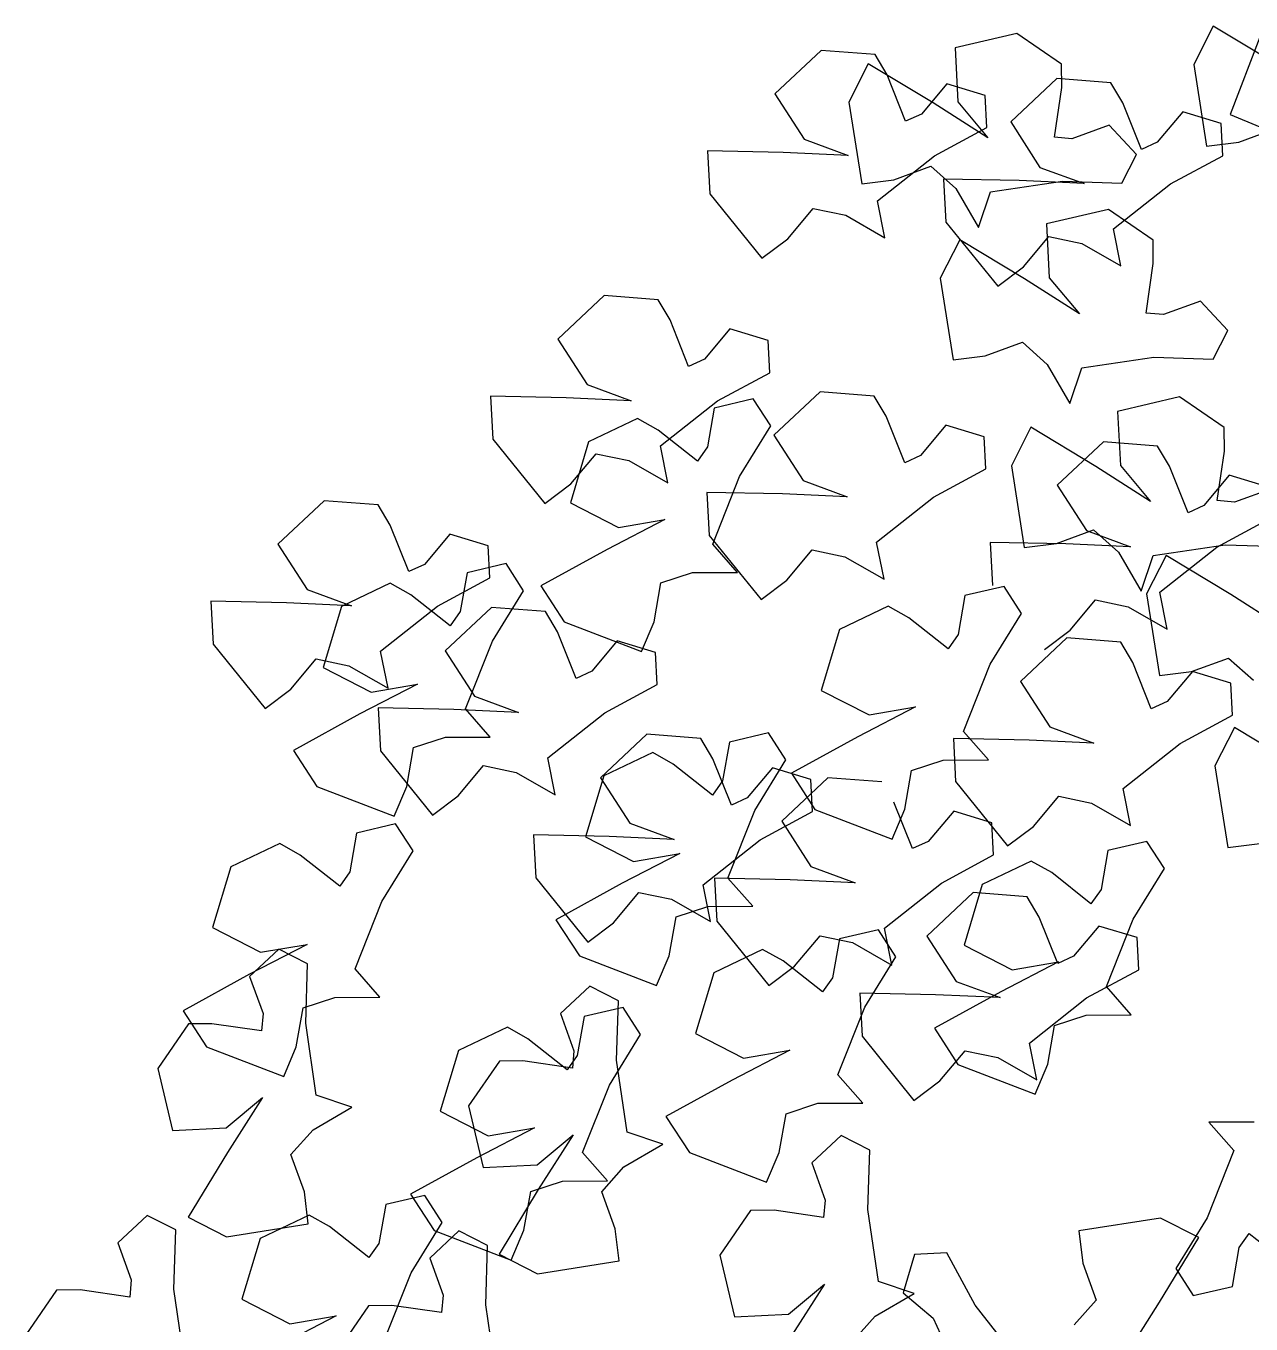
# Model space of a CAD drawing. Header units: millimetres. Extents: x 441061 to 442903, y 4515148 to 4515613.
# Drawn here: x 442384.483 to 442384.6645, y 4515545.6338 to 4515545.8262 of the extents above; entities that cross this region are included whole.
import ezdxf

# ---------------------------------------------------------------- set-up
doc = ezdxf.new("R2010")
doc.units = ezdxf.units.MM
doc.linetypes.add('CONTINUA', pattern=[0])
doc.layers.add('01_piscinas', color=254, linetype='Continuous')

# ---------------------------------------------------------------- blocks, each defined once
blk = doc.blocks.new('A$C21391103')
at = {"layer": '01_piscinas'}
for p, q in [((130.9466, 81.5436), (130.8734, 81.5264)), ((130.9996, 81.5072), (130.9466, 81.5436)), ((131.1795, 81.5523), (131.1563, 81.5068)), ((131.2563, 81.5058), (131.1795, 81.5523)), ((131.2346, 81.539), (131.1995, 81.4475)), ((130.7144, 81.5234), (130.6596, 81.4719)), ((130.7785, 81.5184), (130.7144, 81.5234)), ((130.8734, 81.5264), (130.8765, 81.4625)), ((130.7705, 81.5075), (130.7473, 81.462)), ((130.8473, 81.461), (130.7705, 81.5075)), ((130.7927, 81.4945), (130.7785, 81.5184)), ((130.9999, 81.4794), (130.9996, 81.5072)), ((131.1563, 81.5068), (131.1716, 81.41)), ((130.8146, 81.4393), (130.7927, 81.4945)), ((130.8635, 81.4838), (130.8334, 81.4479)), ((130.909, 81.47), (130.8635, 81.4838)), ((130.9941, 81.4901), (130.9393, 81.4385)), ((130.9913, 81.4206), (130.9999, 81.4794)), ((131.0582, 81.485), (130.9941, 81.4901)), ((131.0724, 81.4611), (131.0582, 81.485)), ((130.6596, 81.4719), (130.6943, 81.4181)), ((130.7473, 81.462), (130.7627, 81.3652)), ((130.9122, 81.4196), (130.8473, 81.461)), ((130.8765, 81.4625), (130.9122, 81.4196)), ((130.911, 81.4319), (130.909, 81.47)), ((131.0943, 81.4059), (131.0724, 81.4611)), ((130.8334, 81.4479), (130.8146, 81.4393)), ((131.1432, 81.4504), (131.1131, 81.4145)), ((131.1887, 81.4366), (131.1432, 81.4504)), ((131.1995, 81.4475), (131.2347, 81.4326)), ((130.8489, 81.3985), (130.911, 81.4319)), ((130.9393, 81.4385), (130.974, 81.3847)), ((131.0559, 81.4347), (131.0119, 81.4187)), ((131.0884, 81.4001), (131.0559, 81.4347)), ((131.1907, 81.3985), (131.1887, 81.4366)), ((131.2097, 81.4147), (131.2537, 81.4307)), ((130.6943, 81.4181), (130.7466, 81.3988)), ((131.0119, 81.4187), (130.9913, 81.4206)), ((131.1131, 81.4145), (131.0943, 81.4059)), ((131.1716, 81.41), (131.2097, 81.4147)), ((130.58, 81.4042), (130.5827, 81.3531)), ((130.6697, 81.4023), (130.58, 81.4042)), ((130.7466, 81.3988), (130.6697, 81.4023)), ((131.071, 81.366), (131.0884, 81.4001)), ((130.7813, 81.345), (130.8489, 81.3985)), ((130.8007, 81.3699), (130.8447, 81.3859)), ((130.8447, 81.3859), (130.8742, 81.3595)), ((130.974, 81.3847), (131.0263, 81.3654)), ((131.1286, 81.3651), (131.1907, 81.3985)), ((130.7627, 81.3652), (130.8007, 81.3699)), ((130.8597, 81.3708), (130.8624, 81.3197)), ((130.9494, 81.3689), (130.8597, 81.3708)), ((130.9153, 81.3557), (131.0006, 81.3682)), ((131.0263, 81.3654), (130.9494, 81.3689)), ((131.0006, 81.3682), (131.071, 81.366)), ((130.5827, 81.3531), (130.6443, 81.277)), ((130.8742, 81.3595), (130.901, 81.3134)), ((130.901, 81.3134), (130.9153, 81.3557)), ((131.061, 81.3117), (131.1286, 81.3651)), ((130.7901, 81.3012), (130.7813, 81.345)), ((130.675, 81.3), (130.7051, 81.3359)), ((130.7051, 81.3359), (130.7438, 81.3278)), ((130.7438, 81.3278), (130.7901, 81.3012)), ((131.0551, 81.3349), (130.9818, 81.3177)), ((131.1081, 81.2985), (131.0551, 81.3349)), ((130.8624, 81.3197), (130.924, 81.2436)), ((130.9818, 81.3177), (130.985, 81.2538)), ((131.0697, 81.2679), (131.061, 81.3117)), ((130.6443, 81.277), (130.675, 81.3)), ((130.879, 81.2988), (130.8558, 81.2533)), ((130.9558, 81.2523), (130.879, 81.2988)), ((130.9546, 81.2666), (130.9847, 81.3025)), ((130.9847, 81.3025), (131.0235, 81.2944)), ((131.0235, 81.2944), (131.0697, 81.2679)), ((131.1084, 81.2707), (131.1081, 81.2985)), ((130.924, 81.2436), (130.9546, 81.2666)), ((131.0998, 81.2119), (131.1084, 81.2707)), ((130.8558, 81.2533), (130.8711, 81.1565)), ((131.0207, 81.2109), (130.9558, 81.2523)), ((130.985, 81.2538), (131.0207, 81.2109)), ((130.4571, 81.2327), (130.4023, 81.1811)), ((130.5212, 81.2276), (130.4571, 81.2327)), ((130.5354, 81.2037), (130.5212, 81.2276)), ((131.1644, 81.226), (131.1204, 81.21)), ((131.1969, 81.1913), (131.1644, 81.226)), ((130.5574, 81.1485), (130.5354, 81.2037)), ((131.1204, 81.21), (131.0998, 81.2119)), ((130.6062, 81.193), (130.5761, 81.1571)), ((130.6517, 81.1792), (130.6062, 81.193)), ((131.1795, 81.1573), (131.1969, 81.1913)), ((130.4023, 81.1811), (130.437, 81.1273)), ((130.6537, 81.1411), (130.6517, 81.1792)), ((130.9092, 81.1612), (130.9532, 81.1772)), ((130.9532, 81.1772), (130.9827, 81.1508)), ((130.5761, 81.1571), (130.5574, 81.1485)), ((130.8711, 81.1565), (130.9092, 81.1612)), ((131.0238, 81.147), (131.1091, 81.1594)), ((131.1091, 81.1594), (131.1795, 81.1573)), ((130.5916, 81.1077), (130.6537, 81.1411)), ((130.9827, 81.1508), (131.0095, 81.1047)), ((131.0095, 81.1047), (131.0238, 81.147)), ((130.437, 81.1273), (130.4893, 81.108)), ((130.3227, 81.1134), (130.3254, 81.0623)), ((130.4124, 81.1115), (130.3227, 81.1134)), ((130.4893, 81.108), (130.4124, 81.1115)), ((130.524, 81.0543), (130.5916, 81.1077)), ((130.6341, 81.11), (130.5879, 81.0992)), ((130.655, 81.078), (130.6341, 81.11)), ((130.7134, 81.1185), (130.6586, 81.067)), ((130.7775, 81.1135), (130.7134, 81.1185)), ((130.7917, 81.0896), (130.7775, 81.1135)), ((131.1394, 81.1125), (131.0661, 81.0952)), ((131.1924, 81.0761), (131.1394, 81.1125)), ((130.5879, 81.0992), (130.5797, 81.0531)), ((131.0661, 81.0952), (131.0693, 81.0313)), ((130.4969, 81.0867), (130.4389, 81.059)), ((130.5212, 81.073), (130.4969, 81.0867)), ((130.6179, 81.018), (130.655, 81.078)), ((130.8137, 81.0344), (130.7917, 81.0896)), ((130.8625, 81.0789), (130.8324, 81.043)), ((130.908, 81.0651), (130.8625, 81.0789)), ((130.9633, 81.0764), (130.9401, 81.0308)), ((131.0401, 81.0299), (130.9633, 81.0764)), ((131.1926, 81.0482), (131.1924, 81.0761)), ((130.3254, 81.0623), (130.387, 80.9862)), ((130.5678, 81.0362), (130.5212, 81.073)), ((130.6586, 81.067), (130.6933, 81.0132)), ((130.91, 81.027), (130.908, 81.0651)), ((130.4389, 81.059), (130.4173, 80.9869)), ((130.4177, 81.0092), (130.4478, 81.0451)), ((130.4478, 81.0451), (130.4865, 81.037)), ((130.5328, 81.0104), (130.524, 81.0543)), ((130.5797, 81.0531), (130.5678, 81.0362)), ((131.0493, 81.0593), (130.9945, 81.0077)), ((131.1134, 81.0542), (131.0493, 81.0593)), ((131.1276, 81.0303), (131.1134, 81.0542)), ((131.1841, 80.9895), (131.1926, 81.0482)), ((130.4865, 81.037), (130.5328, 81.0104)), ((130.8324, 81.043), (130.8137, 81.0344)), ((130.9401, 81.0308), (130.9554, 80.934)), ((131.105, 80.9884), (131.0401, 81.0299)), ((131.0693, 81.0313), (131.105, 80.9884)), ((131.1496, 80.9751), (131.1276, 81.0303)), ((130.5861, 80.938), (130.6179, 81.018)), ((130.8479, 80.9936), (130.91, 81.027)), ((131.1984, 81.0196), (131.1683, 80.9837)), ((131.2439, 81.0058), (131.1984, 81.0196)), ((130.387, 80.9862), (130.4177, 81.0092)), ((130.579, 80.9993), (130.5817, 80.9482)), ((130.6687, 80.9974), (130.579, 80.9993)), ((130.6933, 81.0132), (130.7456, 80.9939)), ((130.9945, 81.0077), (131.0292, 80.9539)), ((131.2487, 81.0036), (131.2047, 80.9876)), ((130.1254, 80.9894), (130.0705, 80.9378)), ((130.1894, 80.9844), (130.1254, 80.9894)), ((130.2036, 80.9604), (130.1894, 80.9844)), ((130.4173, 80.9869), (130.4742, 80.9577)), ((130.7456, 80.9939), (130.6687, 80.9974)), ((130.7803, 80.9401), (130.8479, 80.9936)), ((131.1683, 80.9837), (131.1496, 80.9751)), ((131.2047, 80.9876), (131.1841, 80.9895)), ((130.2256, 80.9053), (130.2036, 80.9604)), ((130.5291, 80.9672), (130.4608, 80.9317)), ((130.4742, 80.9577), (130.5291, 80.9672)), ((130.9935, 80.9387), (131.0375, 80.9547)), ((131.0292, 80.9539), (131.0815, 80.9346)), ((131.0375, 80.9547), (131.067, 80.9283)), ((131.1838, 80.9343), (131.2459, 80.9677)), ((130.0705, 80.9378), (130.1052, 80.8841)), ((130.2744, 80.9497), (130.2443, 80.9139)), ((130.3199, 80.936), (130.2744, 80.9497)), ((130.5817, 80.9482), (130.6433, 80.8721)), ((130.6155, 80.9044), (130.5861, 80.938)), ((130.7891, 80.8963), (130.7803, 80.9401)), ((130.9149, 80.94), (130.9176, 80.8889)), ((131.0046, 80.9381), (130.9149, 80.94)), ((130.9554, 80.934), (130.9935, 80.9387)), ((131.0815, 80.9346), (131.0046, 80.9381)), ((130.3219, 80.8978), (130.3199, 80.936)), ((130.4608, 80.9317), (130.3822, 80.8885)), ((130.674, 80.8951), (130.7041, 80.931)), ((130.7041, 80.931), (130.7428, 80.9229)), ((130.7428, 80.9229), (130.7891, 80.8963)), ((131.067, 80.9283), (131.0938, 80.8822)), ((131.0938, 80.8822), (131.1081, 80.9245)), ((131.1235, 80.9245), (131.1003, 80.8789)), ((131.1081, 80.9245), (131.1934, 80.937)), ((131.1162, 80.8809), (131.1838, 80.9343)), ((131.2003, 80.878), (131.1235, 80.9245)), ((131.1934, 80.937), (131.2638, 80.9349)), ((130.2443, 80.9139), (130.2256, 80.9053)), ((130.341, 80.9148), (130.2947, 80.904)), ((130.3618, 80.8827), (130.341, 80.9148)), ((130.2037, 80.8915), (130.1457, 80.8638)), ((130.228, 80.8778), (130.2037, 80.8915)), ((130.2598, 80.8644), (130.3219, 80.8978)), ((130.2947, 80.904), (130.2865, 80.8579)), ((130.5165, 80.8458), (130.5246, 80.8919)), ((130.5246, 80.8919), (130.5622, 80.9042)), ((130.5622, 80.9042), (130.6155, 80.9044)), ((130.6433, 80.8721), (130.674, 80.8951)), ((130.1052, 80.8841), (130.1576, 80.8648)), ((130.2746, 80.841), (130.228, 80.8778)), ((130.3247, 80.8228), (130.3618, 80.8827)), ((130.3822, 80.8885), (130.41, 80.8456)), ((130.8851, 80.8768), (130.877, 80.8307)), ((130.9314, 80.8876), (130.8851, 80.8768)), ((130.9522, 80.8555), (130.9314, 80.8876)), ((131.1003, 80.8789), (131.1156, 80.7821)), ((131.125, 80.837), (131.1162, 80.8809)), ((131.2652, 80.8365), (131.2003, 80.878)), ((129.9909, 80.8701), (129.9936, 80.8191)), ((130.0807, 80.8682), (129.9909, 80.8701)), ((130.1576, 80.8648), (130.0807, 80.8682)), ((130.1457, 80.8638), (130.1241, 80.7917)), ((130.1922, 80.811), (130.2598, 80.8644)), ((130.3237, 80.8629), (130.2689, 80.8113)), ((130.3878, 80.8579), (130.3237, 80.8629)), ((130.7942, 80.8643), (130.7362, 80.8366)), ((130.8184, 80.8506), (130.7942, 80.8643)), ((131.0099, 80.8358), (131.04, 80.8717)), ((131.04, 80.8717), (131.0787, 80.8636)), ((131.0787, 80.8636), (131.125, 80.837)), ((130.2865, 80.8579), (130.2746, 80.841)), ((130.4019, 80.8339), (130.3878, 80.8579)), ((130.41, 80.8456), (130.5015, 80.8105)), ((130.5015, 80.8105), (130.5165, 80.8458)), ((130.865, 80.8138), (130.8184, 80.8506)), ((130.9151, 80.7956), (130.9522, 80.8555)), ((130.4239, 80.7787), (130.4019, 80.8339)), ((130.7362, 80.8366), (130.7145, 80.7645)), ((130.877, 80.8307), (130.865, 80.8138)), ((130.9792, 80.8128), (131.0099, 80.8358)), ((129.9936, 80.8191), (130.0553, 80.7429)), ((130.2929, 80.7427), (130.3247, 80.8228)), ((130.4728, 80.8232), (130.4427, 80.7874)), ((130.5182, 80.8094), (130.4728, 80.8232)), ((131.0057, 80.8266), (130.9509, 80.775)), ((131.0698, 80.8216), (131.0057, 80.8266)), ((131.084, 80.7976), (131.0698, 80.8216)), ((130.0859, 80.766), (130.116, 80.8018)), ((130.116, 80.8018), (130.1547, 80.7937)), ((130.201, 80.7672), (130.1922, 80.811)), ((130.2689, 80.8113), (130.3035, 80.7576)), ((130.5202, 80.7713), (130.5182, 80.8094)), ((131.1537, 80.7868), (131.1977, 80.8028)), ((131.1977, 80.8028), (131.2272, 80.7764)), ((130.1241, 80.7917), (130.181, 80.7625)), ((130.1547, 80.7937), (130.201, 80.7672)), ((130.4427, 80.7874), (130.4239, 80.7787)), ((130.8833, 80.7155), (130.9151, 80.7956)), ((131.106, 80.7425), (131.084, 80.7976)), ((131.1156, 80.7821), (131.1537, 80.7868)), ((131.1548, 80.7869), (131.1247, 80.7511)), ((131.2003, 80.7732), (131.1548, 80.7869)), ((130.236, 80.7719), (130.1676, 80.7365)), ((130.181, 80.7625), (130.236, 80.7719)), ((130.4582, 80.7379), (130.5202, 80.7713)), ((130.9509, 80.775), (130.9856, 80.7213)), ((131.2023, 80.735), (131.2003, 80.7732)), ((130.0553, 80.7429), (130.0859, 80.766)), ((130.3035, 80.7576), (130.3559, 80.7383)), ((130.7145, 80.7645), (130.7714, 80.7353)), ((130.1892, 80.7436), (130.1919, 80.6926)), ((130.279, 80.7417), (130.1892, 80.7436)), ((130.3559, 80.7383), (130.279, 80.7417)), ((130.3223, 80.7091), (130.2929, 80.7427)), ((130.3906, 80.6845), (130.4582, 80.7379)), ((130.8264, 80.7448), (130.7581, 80.7093)), ((130.7714, 80.7353), (130.8264, 80.7448)), ((131.1247, 80.7511), (131.106, 80.7425)), ((130.1676, 80.7365), (130.089, 80.6932)), ((131.1402, 80.7016), (131.2023, 80.735)), ((130.2314, 80.6966), (130.269, 80.709)), ((130.269, 80.709), (130.3223, 80.7091)), ((130.5079, 80.7124), (130.4531, 80.6608)), ((130.572, 80.7074), (130.5079, 80.7124)), ((130.5861, 80.6834), (130.572, 80.7074)), ((130.652, 80.714), (130.6058, 80.7032)), ((130.6728, 80.682), (130.652, 80.714)), ((130.7581, 80.7093), (130.6794, 80.6661)), ((130.8713, 80.7073), (130.874, 80.6563)), ((130.961, 80.7054), (130.8713, 80.7073)), ((130.9128, 80.682), (130.8833, 80.7155)), ((130.9856, 80.7213), (131.038, 80.702)), ((131.2045, 80.7204), (131.1813, 80.6749)), ((131.2813, 80.6739), (131.2045, 80.7204)), ((130.089, 80.6932), (130.1168, 80.6504)), ((130.1919, 80.6926), (130.2536, 80.6164)), ((130.2233, 80.6505), (130.2314, 80.6966)), ((130.6058, 80.7032), (130.5976, 80.6571)), ((131.038, 80.702), (130.961, 80.7054)), ((131.0726, 80.6482), (131.1402, 80.7016)), ((130.3993, 80.6407), (130.3906, 80.6845)), ((130.5148, 80.6907), (130.4568, 80.663)), ((130.5391, 80.677), (130.5148, 80.6907)), ((130.5857, 80.6402), (130.5391, 80.677)), ((130.6081, 80.6282), (130.5861, 80.6834)), ((130.6358, 80.622), (130.6728, 80.682)), ((130.8218, 80.6695), (130.8594, 80.6818)), ((130.8594, 80.6818), (130.9128, 80.682)), ((130.2842, 80.6395), (130.3143, 80.6753)), ((130.3143, 80.6753), (130.353, 80.6672)), ((130.353, 80.6672), (130.3993, 80.6407)), ((130.4568, 80.663), (130.4351, 80.5909)), ((130.4531, 80.6608), (130.4877, 80.607)), ((130.657, 80.6727), (130.6269, 80.6369)), ((130.7024, 80.6589), (130.657, 80.6727)), ((130.7226, 80.6609), (130.6678, 80.6094)), ((130.6794, 80.6661), (130.7072, 80.6232)), ((130.7867, 80.6559), (130.7226, 80.6609)), ((130.8137, 80.6234), (130.8218, 80.6695)), ((131.1813, 80.6749), (131.1966, 80.5781)), ((130.1168, 80.6504), (130.2083, 80.6153)), ((130.2083, 80.6153), (130.2233, 80.6505)), ((130.5976, 80.6571), (130.5857, 80.6402)), ((130.7044, 80.6208), (130.7024, 80.6589)), ((130.874, 80.6563), (130.9356, 80.5801)), ((131.0814, 80.6044), (131.0726, 80.6482)), ((130.2536, 80.6164), (130.2842, 80.6395)), ((130.6269, 80.6369), (130.6081, 80.6282)), ((130.8228, 80.5768), (130.8008, 80.632)), ((130.9663, 80.6032), (130.9964, 80.639)), ((130.9964, 80.639), (131.0351, 80.6309)), ((131.0351, 80.6309), (131.0814, 80.6044)), ((130.6039, 80.5419), (130.6358, 80.622)), ((130.6424, 80.5874), (130.7044, 80.6208)), ((130.7072, 80.6232), (130.7987, 80.5881)), ((130.7987, 80.5881), (130.8137, 80.6234)), ((130.8717, 80.6213), (130.8416, 80.5854)), ((130.9171, 80.6075), (130.8717, 80.6213)), ((130.21, 80.6061), (130.1637, 80.5953)), ((130.2308, 80.5741), (130.21, 80.6061)), ((130.4877, 80.607), (130.5401, 80.5877)), ((130.6678, 80.6094), (130.7024, 80.5556)), ((130.9191, 80.5693), (130.9171, 80.6075)), ((130.9356, 80.5801), (130.9663, 80.6032)), ((130.1637, 80.5953), (130.1556, 80.5492)), ((130.3735, 80.5931), (130.3761, 80.5421)), ((130.4632, 80.5912), (130.3735, 80.5931)), ((130.4351, 80.5909), (130.492, 80.5617)), ((130.5401, 80.5877), (130.4632, 80.5912)), ((130.5748, 80.534), (130.6424, 80.5874)), ((130.8416, 80.5854), (130.8228, 80.5768)), ((131.1008, 80.5853), (131.0546, 80.5745)), ((131.1217, 80.5533), (131.1008, 80.5853)), ((130.0728, 80.5828), (130.0148, 80.5551)), ((130.097, 80.5692), (130.0728, 80.5828)), ((130.1437, 80.5324), (130.097, 80.5692)), ((130.1938, 80.5142), (130.2308, 80.5741)), ((130.547, 80.5712), (130.4787, 80.5357)), ((130.492, 80.5617), (130.547, 80.5712)), ((130.8571, 80.5359), (130.9191, 80.5693)), ((131.0546, 80.5745), (131.0464, 80.5284)), ((131.1966, 80.5781), (131.2347, 80.5827)), ((130.0148, 80.5551), (129.9931, 80.4831)), ((130.7024, 80.5556), (130.7548, 80.5363)), ((130.9636, 80.562), (130.9056, 80.5343)), ((130.9879, 80.5483), (130.9636, 80.562)), ((131.0846, 80.4933), (131.1217, 80.5533)), ((130.1556, 80.5492), (130.1437, 80.5324)), ((130.3761, 80.5421), (130.4378, 80.4659)), ((130.5881, 80.5416), (130.5908, 80.4906)), ((130.6779, 80.5398), (130.5881, 80.5416)), ((130.6334, 80.5084), (130.6039, 80.5419)), ((130.7548, 80.5363), (130.6779, 80.5398)), ((131.0345, 80.5115), (130.9879, 80.5483)), ((130.4787, 80.5357), (130.4, 80.4925)), ((130.4684, 80.489), (130.4985, 80.5248)), ((130.4985, 80.5248), (130.5372, 80.5167)), ((130.5835, 80.4902), (130.5748, 80.534)), ((130.7895, 80.4825), (130.8571, 80.5359)), ((130.8947, 80.5247), (130.8399, 80.4731)), ((130.9056, 80.5343), (130.884, 80.4622)), ((130.9588, 80.5197), (130.8947, 80.5247)), ((131.0464, 80.5284), (131.0345, 80.5115)), ((130.1619, 80.4341), (130.1938, 80.5142)), ((130.5372, 80.5167), (130.5835, 80.4902)), ((130.5425, 80.4959), (130.5801, 80.5082)), ((130.5801, 80.5082), (130.6334, 80.5084)), ((130.973, 80.4957), (130.9588, 80.5197)), ((130.4, 80.4925), (130.4279, 80.4496)), ((130.5343, 80.4498), (130.5425, 80.4959)), ((130.995, 80.4405), (130.973, 80.4957)), ((131.0528, 80.4132), (131.0846, 80.4933)), ((129.9931, 80.4831), (130.05, 80.4539)), ((130.4378, 80.4659), (130.4684, 80.489)), ((130.5908, 80.4906), (130.6525, 80.4144)), ((130.7825, 80.4806), (130.7362, 80.4698)), ((130.8033, 80.4486), (130.7825, 80.4806)), ((130.7982, 80.4387), (130.7895, 80.4825)), ((131.0438, 80.485), (131.0137, 80.4492)), ((131.0893, 80.4713), (131.0438, 80.485)), ((130.105, 80.4633), (130.0367, 80.4279)), ((130.05, 80.4539), (130.105, 80.4633)), ((130.6831, 80.4375), (130.7132, 80.4734)), ((130.7132, 80.4734), (130.7519, 80.4653)), ((130.7362, 80.4698), (130.728, 80.4237)), ((130.7519, 80.4653), (130.7982, 80.4387)), ((130.8399, 80.4731), (130.8746, 80.4194)), ((130.884, 80.4622), (130.9409, 80.433)), ((131.0913, 80.4331), (131.0893, 80.4713)), ((130.0716, 80.4576), (130.0369, 80.4251)), ((130.1056, 80.4403), (130.0716, 80.4576)), ((130.4279, 80.4496), (130.5193, 80.4145)), ((130.5193, 80.4145), (130.5343, 80.4498)), ((130.6452, 80.4573), (130.5872, 80.4296)), ((130.6695, 80.4437), (130.6452, 80.4573)), ((130.7662, 80.3886), (130.8033, 80.4486)), ((131.0137, 80.4492), (130.995, 80.4405)), ((130.1035, 80.3698), (130.1056, 80.4403)), ((130.1914, 80.4005), (130.1619, 80.4341)), ((130.5872, 80.4296), (130.5656, 80.3576)), ((130.6525, 80.4144), (130.6831, 80.4375)), ((130.7161, 80.4069), (130.6695, 80.4437)), ((130.9958, 80.4425), (130.9275, 80.407)), ((130.9409, 80.433), (130.9958, 80.4425)), ((131.0292, 80.3997), (131.0913, 80.4331)), ((130.0367, 80.4279), (129.958, 80.3846)), ((130.0369, 80.4251), (130.0529, 80.3812)), ((130.728, 80.4237), (130.7161, 80.4069)), ((130.8746, 80.4194), (130.927, 80.4001)), ((130.1005, 80.388), (130.138, 80.4004)), ((130.138, 80.4004), (130.1914, 80.4005)), ((130.4402, 80.4136), (130.4055, 80.3811)), ((130.4742, 80.3963), (130.4402, 80.4136)), ((130.7603, 80.4054), (130.763, 80.3544)), ((130.85, 80.4035), (130.7603, 80.4054)), ((130.9275, 80.407), (130.8489, 80.3638)), ((130.927, 80.4001), (130.85, 80.4035)), ((130.9616, 80.3463), (131.0292, 80.3997)), ((131.0822, 80.3797), (131.0528, 80.4132)), ((129.958, 80.3846), (129.9859, 80.3418)), ((130.0923, 80.3419), (130.1005, 80.388)), ((130.4797, 80.3884), (130.4335, 80.3776)), ((130.4721, 80.3258), (130.4742, 80.3963)), ((130.5005, 80.3563), (130.4797, 80.3884)), ((130.7344, 80.3086), (130.7662, 80.3886)), ((129.9644, 80.3689), (129.928, 80.3159)), ((129.9922, 80.3691), (129.9644, 80.3689)), ((130.051, 80.3606), (129.9922, 80.3691)), ((130.0529, 80.3812), (130.051, 80.3606)), ((130.1159, 80.2846), (130.1035, 80.3698)), ((130.4055, 80.3811), (130.4215, 80.3372)), ((130.4335, 80.3776), (130.4253, 80.3315)), ((130.9913, 80.3672), (131.0289, 80.3795)), ((131.0289, 80.3795), (131.0822, 80.3797)), ((130.3425, 80.3651), (130.2845, 80.3374)), ((130.3668, 80.3514), (130.3425, 80.3651)), ((130.4635, 80.2964), (130.5005, 80.3563)), ((130.5656, 80.3576), (130.6225, 80.3283)), ((130.763, 80.3544), (130.8246, 80.2782)), ((130.8489, 80.3638), (130.8767, 80.3209)), ((130.9832, 80.3211), (130.9913, 80.3672)), ((129.9859, 80.3418), (130.0773, 80.3066)), ((130.0773, 80.3066), (130.0923, 80.3419)), ((130.2845, 80.3374), (130.2628, 80.2653)), ((130.4134, 80.3146), (130.3668, 80.3514)), ((130.4215, 80.3372), (130.4196, 80.3166)), ((130.6774, 80.3378), (130.6091, 80.3023)), ((130.6225, 80.3283), (130.6774, 80.3378)), ((130.8553, 80.3013), (130.8854, 80.3371)), ((130.8854, 80.3371), (130.9241, 80.329)), ((130.9704, 80.3025), (130.9616, 80.3463)), ((130.333, 80.3248), (130.2966, 80.2719)), ((130.3609, 80.3251), (130.333, 80.3248)), ((130.4196, 80.3166), (130.3609, 80.3251)), ((130.4253, 80.3315), (130.4134, 80.3146)), ((130.4846, 80.2406), (130.4721, 80.3258)), ((130.9241, 80.329), (130.9704, 80.3025)), ((129.928, 80.3159), (129.9453, 80.2426)), ((130.7638, 80.275), (130.7344, 80.3086)), ((130.8767, 80.3209), (130.9682, 80.2858)), ((130.9682, 80.2858), (130.9832, 80.3211)), ((130.4316, 80.2163), (130.4635, 80.2964)), ((130.6091, 80.3023), (130.5305, 80.2591)), ((130.8246, 80.2782), (130.8553, 80.3013)), ((130.0092, 80.2458), (130.0521, 80.2815)), ((130.0521, 80.2815), (130.0106, 80.2166)), ((130.1583, 80.2703), (130.1159, 80.2846)), ((130.1122, 80.2435), (130.1583, 80.2703)), ((130.2628, 80.2653), (130.3198, 80.2361)), ((130.2966, 80.2719), (130.3139, 80.1986)), ((130.6648, 80.2164), (130.6729, 80.2625)), ((130.6729, 80.2625), (130.7105, 80.2748)), ((130.7105, 80.2748), (130.7638, 80.275)), ((129.9453, 80.2426), (130.0092, 80.2458)), ((130.3747, 80.2456), (130.3064, 80.2101)), ((130.3198, 80.2361), (130.3747, 80.2456)), ((130.5305, 80.2591), (130.5583, 80.2163)), ((131.2278, 80.2526), (131.1744, 80.2524)), ((131.1744, 80.2524), (131.2039, 80.2188)), ((130.0858, 80.214), (130.1122, 80.2435)), ((130.3778, 80.2018), (130.4207, 80.2374)), ((130.4207, 80.2374), (130.3792, 80.1726)), ((130.5269, 80.2263), (130.4846, 80.2406)), ((130.7381, 80.2366), (130.7034, 80.2041)), ((130.7721, 80.2192), (130.7381, 80.2366)), ((130.0106, 80.2166), (129.9641, 80.1398)), ((130.1018, 80.17), (130.0858, 80.214)), ((130.4611, 80.1828), (130.4316, 80.2163)), ((130.4808, 80.1994), (130.5269, 80.2263)), ((130.5583, 80.2163), (130.6498, 80.1811)), ((130.6498, 80.1811), (130.6648, 80.2164)), ((130.77, 80.1488), (130.7721, 80.2192)), ((131.2039, 80.2188), (131.1721, 80.1388)), ((130.3064, 80.2101), (130.2277, 80.1669)), ((130.3139, 80.1986), (130.3778, 80.2018)), ((130.4544, 80.17), (130.4808, 80.1994)), ((130.7034, 80.2041), (130.7194, 80.1601)), ((130.1064, 80.1319), (130.1018, 80.17)), ((130.3792, 80.1726), (130.3327, 80.0958)), ((130.3621, 80.1242), (130.3702, 80.1703)), ((130.3702, 80.1703), (130.4078, 80.1826)), ((130.4078, 80.1826), (130.4611, 80.1828)), ((130.4704, 80.126), (130.4544, 80.17)), ((130.1984, 80.1548), (130.1902, 80.1087)), ((130.2446, 80.1656), (130.1984, 80.1548)), ((130.2277, 80.1669), (130.2556, 80.124)), ((130.2654, 80.1336), (130.2446, 80.1656)), ((130.7194, 80.1601), (130.7175, 80.1395)), ((129.9153, 80.1419), (129.8806, 80.1095)), ((129.9493, 80.1246), (129.9153, 80.1419)), ((129.9641, 80.1398), (130.0096, 80.1166)), ((130.1074, 80.1423), (130.0494, 80.1146)), ((130.1317, 80.1286), (130.1074, 80.1423)), ((130.6309, 80.1478), (130.5945, 80.0948)), ((130.6588, 80.1481), (130.6309, 80.1478)), ((130.7175, 80.1395), (130.6588, 80.1481)), ((130.7825, 80.0635), (130.77, 80.1488)), ((131.1169, 80.1387), (131.0201, 80.1234)), ((131.1624, 80.1155), (131.1169, 80.1387)), ((131.1721, 80.1388), (131.135, 80.0788)), ((129.9472, 80.0542), (129.9493, 80.1246)), ((130.0096, 80.1166), (130.1064, 80.1319)), ((130.1783, 80.0918), (130.1317, 80.1286)), ((130.2284, 80.0736), (130.2654, 80.1336)), ((130.2851, 80.1236), (130.2504, 80.0911)), ((130.2556, 80.124), (130.3471, 80.0889)), ((130.3191, 80.1063), (130.2851, 80.1236)), ((130.3471, 80.0889), (130.3621, 80.1242)), ((130.4751, 80.0879), (130.4704, 80.126)), ((131.0201, 80.1234), (131.0248, 80.0853)), ((129.8806, 80.1095), (129.8966, 80.0655)), ((130.0494, 80.1146), (130.0277, 80.0425)), ((130.1902, 80.1087), (130.1783, 80.0918)), ((130.317, 80.0358), (130.3191, 80.1063)), ((131.1159, 80.0388), (131.1624, 80.1155)), ((131.2102, 80.1037), (131.2222, 80.1205)), ((131.2222, 80.1205), (131.2688, 80.0837)), ((130.2504, 80.0911), (130.2664, 80.0471)), ((130.3327, 80.0958), (130.3783, 80.0726)), ((130.5945, 80.0948), (130.6118, 80.0216)), ((130.8254, 80.0955), (130.8117, 80.0501)), ((130.8636, 80.0976), (130.8254, 80.0955)), ((130.897, 80.0355), (130.8636, 80.0976)), ((131.2021, 80.0576), (131.2102, 80.1037)), ((130.3783, 80.0726), (130.4751, 80.0879)), ((131.0248, 80.0853), (131.0408, 80.0414)), ((131.135, 80.0788), (131.1558, 80.0468)), ((129.8966, 80.0655), (129.8947, 80.0449)), ((130.1965, 79.9935), (130.2284, 80.0736)), ((130.6757, 80.0247), (130.7186, 80.0604)), ((130.7186, 80.0604), (130.6771, 79.9955)), ((130.8248, 80.0492), (130.7825, 80.0635)), ((129.8081, 80.0532), (129.7717, 80.0002)), ((129.8359, 80.0535), (129.8081, 80.0532)), ((129.8947, 80.0449), (129.8359, 80.0535)), ((129.9597, 79.9689), (129.9472, 80.0542)), ((130.2664, 80.0471), (130.2645, 80.0266)), ((130.7787, 80.0224), (130.8248, 80.0492)), ((130.8117, 80.0501), (130.8475, 80.02)), ((131.1558, 80.0468), (131.2021, 80.0576)), ((130.0277, 80.0425), (130.0846, 80.0133)), ((130.1779, 80.0348), (130.1415, 79.9818)), ((130.2057, 80.0351), (130.1779, 80.0348)), ((130.2645, 80.0266), (130.2057, 80.0351)), ((130.3294, 79.9506), (130.317, 80.0358)), ((130.9504, 79.9679), (130.897, 80.0355)), ((131.0408, 80.0414), (131.0144, 80.0119)), ((131.0745, 79.9739), (131.1159, 80.0388)), ((130.1396, 80.0228), (130.0713, 79.9873)), ((130.0846, 80.0133), (130.1396, 80.0228)), ((130.6118, 80.0216), (130.6757, 80.0247)), ((130.7523, 79.9929), (130.7787, 80.0224)), ((130.8475, 80.02), (130.8561, 80.0012))]:
    blk.add_line(p, q, dxfattribs=at)

msp = doc.modelspace()

# ---------------------------------------------------------------- block references
at = {"layer": '01_piscinas', "color": 6, "linetype": 'CONTINUA', "xscale": 0.125, "yscale": 0.125, "zscale": 0.125}
msp.add_blockref('A$C21391103', (442368.26149, 4515535.63213), dxfattribs=at)

doc.saveas('drawing.dxf')
